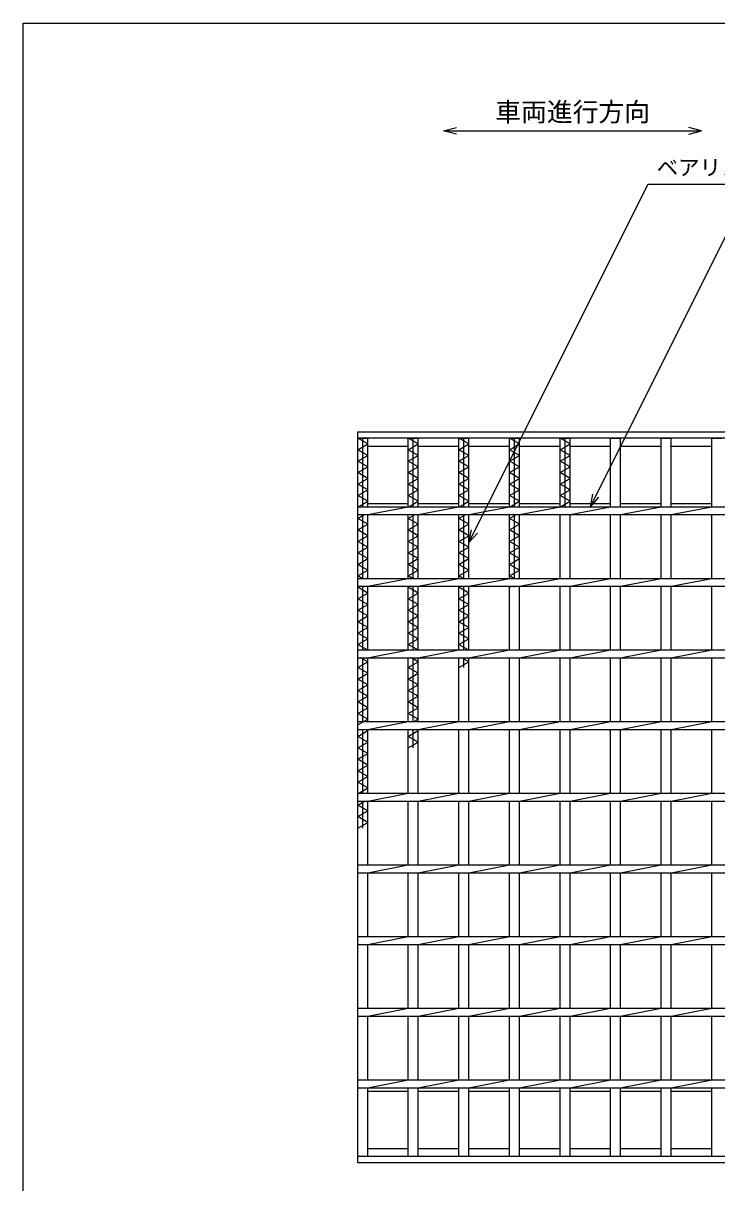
# Model space of a CAD drawing. Units: millimetres, scale not verified. Extents: x -1092 to 1039, y -770 to 632.
# Drawn here: x -1037 to -553, y -177 to 632 of the extents above; entities that cross this region are included whole.
import ezdxf
from ezdxf.enums import TextEntityAlignment as Align

# ---------------------------------------------------------------- set-up
doc = ezdxf.new("R2010")
doc.units = ezdxf.units.MM
doc.header["$LTSCALE"] = 6
for name, color, linetype, lineweight in [('0_2', 150, 'Continuous', 25), ('16', 3, 'Continuous', 25), ('22', 4, 'Continuous', 25)]:
    doc.layers.add(name, color=color, linetype=linetype, lineweight=lineweight)
doc.styles.add('ベクトル', font='')
doc.styles.get('ベクトル').set_extended_font_data('ベクトル')

msp = doc.modelspace()

# ---------------------------------------------------------------- linework, layer by layer
at = {"layer": '0_2'}
for p, q in [((-1037.4, -687.9), (-1037.4, 632.1)), ((-1037.4, 632.1), (1038.6, 632.1))]:
    msp.add_line(p, q, dxfattribs=at)
at = {"layer": '16'}
for p, q in [((-804, 347), (-303, 347)), ((-804, 342.5), (-804, 347)), ((-303, 342.5), (-804, 342.5)), ((-804, -158.5), (-804, 342.5)), ((-804, 342.5), (-797, 342.5)), ((-797, 338.5), (-804, 342.5)), ((-800.5, 294.75), (-800.5, 342.5)), ((-797, 294.75), (-797, 342.5)), ((-768.7, 294.75), (-768.7, 342.5)), ((-768.7, 342.5), (-761.7, 342.5)), ((-761.7, 338.5), (-768.7, 342.5)), ((-765.2, 294.75), (-765.2, 342.5)), ((-761.7, 294.75), (-761.7, 342.5)), ((-733.4, 294.75), (-733.4, 342.5)), ((-733.4, 342.5), (-726.4, 342.5)), ((-726.4, 338.5), (-733.4, 342.5)), ((-729.9, 294.75), (-729.9, 342.5)), ((-726.4, 294.75), (-726.4, 342.5)), ((-698.1, 294.75), (-698.1, 342.5)), ((-698.1, 342.5), (-691.1, 342.5)), ((-691.1, 338.5), (-698.1, 342.5)), ((-694.6, 294.75), (-694.6, 342.5)), ((-691.1, 294.75), (-691.1, 342.5)), ((-662.8, 294.75), (-662.8, 342.5)), ((-662.8, 342.5), (-655.8, 342.5)), ((-655.8, 338.5), (-662.8, 342.5)), ((-659.3, 294.75), (-659.3, 342.5)), ((-655.8, 294.75), (-655.8, 342.5)), ((-627.5, 294.75), (-627.5, 342.5)), ((-627.5, 342.5), (-620.5, 342.5)), ((-620.5, 294.75), (-620.5, 342.5)), ((-592.2, 294.75), (-592.2, 342.5)), ((-592.2, 342.5), (-585.2, 342.5)), ((-585.2, 294.75), (-585.2, 342.5)), ((-556.9, 294.75), (-556.9, 342.5)), ((-556.9, 342.5), (-549.9, 342.5)), ((-804, 334.5), (-797, 338.5)), ((-797, 330.5), (-804, 334.5)), ((-797, 337), (-768.7, 337)), ((-768.7, 334.5), (-761.7, 338.5)), ((-761.7, 330.5), (-768.7, 334.5)), ((-761.7, 337), (-733.4, 337)), ((-733.4, 334.5), (-726.4, 338.5)), ((-726.4, 330.5), (-733.4, 334.5)), ((-726.4, 337), (-698.1, 337)), ((-698.1, 334.5), (-691.1, 338.5)), ((-691.1, 330.5), (-698.1, 334.5)), ((-691.1, 337), (-662.8, 337)), ((-662.8, 334.5), (-655.8, 338.5)), ((-655.8, 330.5), (-662.8, 334.5)), ((-655.8, 337), (-627.5, 337)), ((-620.5, 337), (-592.2, 337)), ((-585.2, 337), (-556.9, 337)), ((-804, 326.5), (-797, 330.5)), ((-797, 322.5), (-804, 326.5)), ((-768.7, 326.5), (-761.7, 330.5)), ((-761.7, 322.5), (-768.7, 326.5)), ((-733.4, 326.5), (-726.4, 330.5)), ((-726.4, 322.5), (-733.4, 326.5)), ((-698.1, 326.5), (-691.1, 330.5)), ((-691.1, 322.5), (-698.1, 326.5)), ((-662.8, 326.5), (-655.8, 330.5)), ((-655.8, 322.5), (-662.8, 326.5)), ((-804, 318.5), (-797, 322.5)), ((-797, 314.5), (-804, 318.5)), ((-768.7, 318.5), (-761.7, 322.5)), ((-761.7, 314.5), (-768.7, 318.5)), ((-733.4, 318.5), (-726.4, 322.5)), ((-726.4, 314.5), (-733.4, 318.5)), ((-698.1, 318.5), (-691.1, 322.5)), ((-691.1, 314.5), (-698.1, 318.5)), ((-662.8, 318.5), (-655.8, 322.5)), ((-655.8, 314.5), (-662.8, 318.5)), ((-804, 310.5), (-797, 314.5)), ((-797, 306.5), (-804, 310.5)), ((-768.7, 310.5), (-761.7, 314.5)), ((-761.7, 306.5), (-768.7, 310.5)), ((-733.4, 310.5), (-726.4, 314.5)), ((-726.4, 306.5), (-733.4, 310.5)), ((-698.1, 310.5), (-691.1, 314.5)), ((-691.1, 306.5), (-698.1, 310.5)), ((-662.8, 310.5), (-655.8, 314.5)), ((-655.8, 306.5), (-662.8, 310.5)), ((-804, 302.5), (-797, 306.5)), ((-797, 298.5), (-804, 302.5)), ((-768.7, 302.5), (-761.7, 306.5)), ((-761.7, 298.5), (-768.7, 302.5)), ((-733.4, 302.5), (-726.4, 306.5)), ((-726.4, 298.5), (-733.4, 302.5)), ((-698.1, 302.5), (-691.1, 306.5)), ((-691.1, 298.5), (-698.1, 302.5)), ((-662.8, 302.5), (-655.8, 306.5)), ((-655.8, 298.5), (-662.8, 302.5)), ((-804, 294.5), (-797, 298.5)), ((-804, 294.75), (-303, 294.75)), ((-804, 289.25), (-804, 294.75)), ((-797, 297), (-768.7, 297)), ((-797, 289.25), (-768.7, 294.75)), ((-768.263, 294.75), (-761.7, 298.5)), ((-761.7, 297), (-733.4, 297)), ((-761.7, 289.25), (-733.4, 294.75)), ((-732.962, 294.75), (-726.4, 298.5)), ((-726.4, 297), (-698.1, 297)), ((-726.4, 289.25), (-698.1, 294.75)), ((-697.662, 294.75), (-691.1, 298.5)), ((-691.1, 297), (-662.8, 297)), ((-691.1, 289.25), (-662.8, 294.75)), ((-662.362, 294.75), (-655.8, 298.5)), ((-655.8, 297), (-627.5, 297)), ((-655.8, 289.25), (-627.5, 294.75)), ((-620.5, 297), (-592.2, 297)), ((-620.5, 289.25), (-592.2, 294.75)), ((-585.2, 297), (-556.9, 297)), ((-585.2, 289.25), (-556.9, 294.75)), ((-804, 289.25), (-303, 289.25)), ((-804, 286.5), (-799.187, 289.25)), ((-797, 282.5), (-804, 286.5)), ((-800.5, 244.75), (-800.5, 289.25)), ((-797, 244.75), (-797, 289.25)), ((-768.7, 244.75), (-768.7, 289.25)), ((-768.7, 286.5), (-763.888, 289.25)), ((-761.7, 282.5), (-768.7, 286.5)), ((-765.2, 244.75), (-765.2, 289.25)), ((-761.7, 244.75), (-761.7, 289.25)), ((-733.4, 244.75), (-733.4, 289.25)), ((-733.4, 286.5), (-728.587, 289.25)), ((-726.4, 282.5), (-733.4, 286.5)), ((-729.9, 244.75), (-729.9, 289.25)), ((-726.4, 244.75), (-726.4, 289.25)), ((-698.1, 244.75), (-698.1, 289.25)), ((-698.1, 286.5), (-693.287, 289.25)), ((-691.1, 282.5), (-698.1, 286.5)), ((-694.6, 244.75), (-694.6, 289.25)), ((-691.1, 244.75), (-691.1, 289.25)), ((-662.8, 244.75), (-662.8, 289.25)), ((-655.8, 244.75), (-655.8, 289.25)), ((-627.5, 244.75), (-627.5, 289.25)), ((-620.5, 244.75), (-620.5, 289.25)), ((-592.2, 244.75), (-592.2, 289.25)), ((-585.2, 244.75), (-585.2, 289.25)), ((-556.9, 244.75), (-556.9, 289.25)), ((-804, 278.5), (-797, 282.5)), ((-797, 274.5), (-804, 278.5)), ((-768.7, 278.5), (-761.7, 282.5)), ((-761.7, 274.5), (-768.7, 278.5)), ((-733.4, 278.5), (-726.4, 282.5)), ((-726.4, 274.5), (-733.4, 278.5)), ((-698.1, 278.5), (-691.1, 282.5)), ((-691.1, 274.5), (-698.1, 278.5)), ((-804, 270.5), (-797, 274.5)), ((-797, 266.5), (-804, 270.5)), ((-768.7, 270.5), (-761.7, 274.5)), ((-761.7, 266.5), (-768.7, 270.5)), ((-733.4, 270.5), (-726.4, 274.5)), ((-726.4, 266.5), (-733.4, 270.5)), ((-698.1, 270.5), (-691.1, 274.5)), ((-691.1, 266.5), (-698.1, 270.5)), ((-804, 262.5), (-797, 266.5)), ((-797, 258.5), (-804, 262.5)), ((-768.7, 262.5), (-761.7, 266.5)), ((-761.7, 258.5), (-768.7, 262.5)), ((-733.4, 262.5), (-726.4, 266.5)), ((-726.4, 258.5), (-733.4, 262.5)), ((-698.1, 262.5), (-691.1, 266.5)), ((-691.1, 258.5), (-698.1, 262.5)), ((-804, 254.5), (-797, 258.5)), ((-797, 250.5), (-804, 254.5)), ((-768.7, 254.5), (-761.7, 258.5)), ((-761.7, 250.5), (-768.7, 254.5)), ((-733.4, 254.5), (-726.4, 258.5)), ((-726.4, 250.5), (-733.4, 254.5)), ((-698.1, 254.5), (-691.1, 258.5)), ((-691.1, 250.5), (-698.1, 254.5)), ((-804, 246.5), (-797, 250.5)), ((-800.937, 244.75), (-804, 246.5)), ((-804, 244.75), (-303, 244.75)), ((-804, 239.25), (-804, 244.75)), ((-797, 239.25), (-768.7, 244.75)), ((-768.7, 246.5), (-761.7, 250.5)), ((-765.638, 244.75), (-768.7, 246.5)), ((-761.7, 239.25), (-733.4, 244.75)), ((-733.4, 246.5), (-726.4, 250.5)), ((-730.337, 244.75), (-733.4, 246.5)), ((-726.4, 239.25), (-698.1, 244.75)), ((-698.1, 246.5), (-691.1, 250.5)), ((-695.037, 244.75), (-698.1, 246.5)), ((-691.1, 239.25), (-662.8, 244.75)), ((-655.8, 239.25), (-627.5, 244.75)), ((-620.5, 239.25), (-592.2, 244.75)), ((-585.2, 239.25), (-556.9, 244.75)), ((-804, 239.25), (-303, 239.25)), ((-804, 238.5), (-802.687, 239.25)), ((-797, 234.5), (-804, 238.5)), ((-800.5, 194.75), (-800.5, 239.25)), ((-797, 194.75), (-797, 239.25)), ((-768.7, 194.75), (-768.7, 239.25)), ((-768.7, 238.5), (-767.388, 239.25)), ((-761.7, 234.5), (-768.7, 238.5)), ((-765.2, 194.75), (-765.2, 239.25)), ((-761.7, 194.75), (-761.7, 239.25)), ((-733.4, 194.75), (-733.4, 239.25)), ((-733.4, 238.5), (-732.087, 239.25)), ((-726.4, 234.5), (-733.4, 238.5)), ((-729.9, 194.75), (-729.9, 239.25)), ((-726.4, 194.75), (-726.4, 239.25)), ((-698.1, 194.75), (-698.1, 239.25)), ((-698.1, 238.5), (-696.787, 239.25)), ((-694.6, 238.5), (-694.6, 239.25)), ((-691.1, 194.75), (-691.1, 239.25)), ((-662.8, 194.75), (-662.8, 239.25)), ((-655.8, 194.75), (-655.8, 239.25)), ((-627.5, 194.75), (-627.5, 239.25)), ((-620.5, 194.75), (-620.5, 239.25)), ((-592.2, 194.75), (-592.2, 239.25)), ((-585.2, 194.75), (-585.2, 239.25)), ((-556.9, 194.75), (-556.9, 239.25)), ((-804, 230.5), (-797, 234.5)), ((-797, 226.5), (-804, 230.5)), ((-768.7, 230.5), (-761.7, 234.5)), ((-761.7, 226.5), (-768.7, 230.5)), ((-733.4, 230.5), (-726.4, 234.5)), ((-726.4, 226.5), (-733.4, 230.5)), ((-804, 222.5), (-797, 226.5)), ((-797, 218.5), (-804, 222.5)), ((-804, 214.5), (-797, 218.5)), ((-768.7, 222.5), (-761.7, 226.5)), ((-761.7, 218.5), (-768.7, 222.5)), ((-768.7, 214.5), (-761.7, 218.5)), ((-733.4, 222.5), (-726.4, 226.5)), ((-726.4, 218.5), (-733.4, 222.5)), ((-733.4, 214.5), (-726.4, 218.5)), ((-797, 210.5), (-804, 214.5)), ((-804, 206.5), (-797, 210.5)), ((-761.7, 210.5), (-768.7, 214.5)), ((-768.7, 206.5), (-761.7, 210.5)), ((-726.4, 210.5), (-733.4, 214.5)), ((-733.4, 206.5), (-726.4, 210.5)), ((-797, 202.5), (-804, 206.5)), ((-804, 198.5), (-797, 202.5)), ((-761.7, 202.5), (-768.7, 206.5)), ((-768.7, 198.5), (-761.7, 202.5)), ((-726.4, 202.5), (-733.4, 206.5)), ((-733.4, 198.5), (-726.4, 202.5)), ((-797.437, 194.75), (-804, 198.5)), ((-804, 194.75), (-303, 194.75)), ((-804, 189.25), (-804, 194.75)), ((-797, 189.25), (-768.7, 194.75)), ((-762.138, 194.75), (-768.7, 198.5)), ((-761.7, 189.25), (-733.4, 194.75)), ((-726.837, 194.75), (-733.4, 198.5)), ((-726.4, 189.25), (-698.1, 194.75)), ((-691.1, 189.25), (-662.8, 194.75)), ((-655.8, 189.25), (-627.5, 194.75)), ((-620.5, 189.25), (-592.2, 194.75)), ((-585.2, 189.25), (-556.9, 194.75)), ((-804, 189.25), (-303, 189.25)), ((-804, 182.5), (-797, 186.5)), ((-797, 186.5), (-801.812, 189.25)), ((-800.5, 144.75), (-800.5, 189.25)), ((-797, 144.75), (-797, 189.25)), ((-768.7, 144.75), (-768.7, 189.25)), ((-768.7, 182.5), (-761.7, 186.5)), ((-761.7, 186.5), (-766.513, 189.25)), ((-765.2, 144.75), (-765.2, 189.25)), ((-761.7, 144.75), (-761.7, 189.25)), ((-733.4, 144.75), (-733.4, 189.25)), ((-733.4, 182.5), (-726.4, 186.5)), ((-726.4, 186.5), (-731.212, 189.25)), ((-729.9, 182.5), (-729.9, 189.25)), ((-726.4, 144.75), (-726.4, 189.25)), ((-698.1, 144.75), (-698.1, 189.25)), ((-691.1, 144.75), (-691.1, 189.25)), ((-662.8, 144.75), (-662.8, 189.25)), ((-655.8, 144.75), (-655.8, 189.25)), ((-627.5, 144.75), (-627.5, 189.25)), ((-620.5, 144.75), (-620.5, 189.25)), ((-592.2, 144.75), (-592.2, 189.25)), ((-585.2, 144.75), (-585.2, 189.25)), ((-556.9, 144.75), (-556.9, 189.25)), ((-797, 178.5), (-804, 182.5)), ((-804, 174.5), (-797, 178.5)), ((-761.7, 178.5), (-768.7, 182.5)), ((-768.7, 174.5), (-761.7, 178.5)), ((-797, 170.5), (-804, 174.5)), ((-804, 166.5), (-797, 170.5)), ((-761.7, 170.5), (-768.7, 174.5)), ((-768.7, 166.5), (-761.7, 170.5)), ((-797, 162.5), (-804, 166.5)), ((-804, 158.5), (-797, 162.5)), ((-761.7, 162.5), (-768.7, 166.5)), ((-768.7, 158.5), (-761.7, 162.5)), ((-797, 154.5), (-804, 158.5)), ((-804, 150.5), (-797, 154.5)), ((-761.7, 154.5), (-768.7, 158.5)), ((-768.7, 150.5), (-761.7, 154.5)), ((-797, 146.5), (-804, 150.5)), ((-804, 142.5), (-797, 146.5)), ((-761.7, 146.5), (-768.7, 150.5)), ((-764.763, 144.75), (-761.7, 146.5)), ((-804, 144.75), (-303, 144.75)), ((-804, 139.25), (-804, 144.75)), ((-804, 139.25), (-303, 139.25)), ((-804, 134.5), (-797, 138.5)), ((-800.5, 94.75), (-800.5, 139.25)), ((-797, 138.5), (-798.312, 139.25)), ((-797, 139.25), (-768.7, 144.75)), ((-797, 94.75), (-797, 139.25)), ((-768.7, 94.75), (-768.7, 139.25)), ((-768.7, 134.5), (-761.7, 138.5)), ((-765.2, 126.5), (-765.2, 139.25)), ((-761.7, 138.5), (-763.013, 139.25)), ((-761.7, 139.25), (-733.4, 144.75)), ((-761.7, 94.75), (-761.7, 139.25)), ((-733.4, 94.75), (-733.4, 139.25)), ((-726.4, 139.25), (-698.1, 144.75)), ((-726.4, 94.75), (-726.4, 139.25)), ((-698.1, 94.75), (-698.1, 139.25)), ((-691.1, 139.25), (-662.8, 144.75)), ((-691.1, 94.75), (-691.1, 139.25)), ((-662.8, 94.75), (-662.8, 139.25)), ((-655.8, 139.25), (-627.5, 144.75)), ((-655.8, 94.75), (-655.8, 139.25)), ((-627.5, 94.75), (-627.5, 139.25)), ((-620.5, 139.25), (-592.2, 144.75)), ((-620.5, 94.75), (-620.5, 139.25)), ((-592.2, 94.75), (-592.2, 139.25)), ((-585.2, 139.25), (-556.9, 144.75)), ((-585.2, 94.75), (-585.2, 139.25)), ((-556.9, 94.75), (-556.9, 139.25)), ((-797, 130.5), (-804, 134.5)), ((-804, 126.5), (-797, 130.5)), ((-761.7, 130.5), (-768.7, 134.5)), ((-768.7, 126.5), (-761.7, 130.5)), ((-797, 122.5), (-804, 126.5)), ((-804, 118.5), (-797, 122.5)), ((-797, 114.5), (-804, 118.5)), ((-804, 110.5), (-797, 114.5)), ((-797, 106.5), (-804, 110.5)), ((-804, 102.5), (-797, 106.5)), ((-797, 98.5), (-804, 102.5)), ((-804, 94.5), (-797, 98.5)), ((-804, 94.75), (-303, 94.75)), ((-804, 89.25), (-804, 94.75)), ((-804, 89.25), (-303, 89.25)), ((-804, 86.5), (-799.187, 89.25)), ((-800.5, 70.5), (-800.5, 89.25)), ((-797, 89.25), (-768.7, 94.75)), ((-797, 44.75), (-797, 89.25)), ((-768.7, 44.75), (-768.7, 89.25)), ((-761.7, 89.25), (-733.4, 94.75)), ((-761.7, 44.75), (-761.7, 89.25)), ((-733.4, 44.75), (-733.4, 89.25)), ((-726.4, 89.25), (-698.1, 94.75)), ((-726.4, 44.75), (-726.4, 89.25)), ((-698.1, 44.75), (-698.1, 89.25)), ((-691.1, 89.25), (-662.8, 94.75)), ((-691.1, 44.75), (-691.1, 89.25)), ((-662.8, 44.75), (-662.8, 89.25)), ((-655.8, 89.25), (-627.5, 94.75)), ((-655.8, 44.75), (-655.8, 89.25)), ((-627.5, 44.75), (-627.5, 89.25)), ((-620.5, 89.25), (-592.2, 94.75)), ((-620.5, 44.75), (-620.5, 89.25)), ((-592.2, 44.75), (-592.2, 89.25)), ((-585.2, 89.25), (-556.9, 94.75)), ((-585.2, 44.75), (-585.2, 89.25)), ((-556.9, 44.75), (-556.9, 89.25)), ((-797, 82.5), (-804, 86.5)), ((-804, 78.5), (-797, 82.5)), ((-797, 74.5), (-804, 78.5)), ((-804, 70.5), (-797, 74.5)), ((-804, 44.75), (-303, 44.75)), ((-804, 39.25), (-804, 44.75)), ((-797, 39.25), (-768.7, 44.75)), ((-761.7, 39.25), (-733.4, 44.75)), ((-726.4, 39.25), (-698.1, 44.75)), ((-691.1, 39.25), (-662.8, 44.75)), ((-655.8, 39.25), (-627.5, 44.75)), ((-620.5, 39.25), (-592.2, 44.75)), ((-585.2, 39.25), (-556.9, 44.75)), ((-804, 39.25), (-303, 39.25)), ((-797, -5.25), (-797, 39.25)), ((-768.7, -5.25), (-768.7, 39.25)), ((-761.7, -5.25), (-761.7, 39.25)), ((-733.4, -5.25), (-733.4, 39.25)), ((-726.4, -5.25), (-726.4, 39.25)), ((-698.1, -5.25), (-698.1, 39.25)), ((-691.1, -5.25), (-691.1, 39.25)), ((-662.8, -5.25), (-662.8, 39.25)), ((-655.8, -5.25), (-655.8, 39.25)), ((-627.5, -5.25), (-627.5, 39.25)), ((-620.5, -5.25), (-620.5, 39.25)), ((-592.2, -5.25), (-592.2, 39.25)), ((-585.2, -5.25), (-585.2, 39.25)), ((-556.9, -5.25), (-556.9, 39.25)), ((-804, -5.25), (-303, -5.25)), ((-804, -10.75), (-804, -5.25)), ((-797, -10.75), (-768.7, -5.25)), ((-761.7, -10.75), (-733.4, -5.25)), ((-726.4, -10.75), (-698.1, -5.25)), ((-691.1, -10.75), (-662.8, -5.25)), ((-655.8, -10.75), (-627.5, -5.25)), ((-620.5, -10.75), (-592.2, -5.25)), ((-585.2, -10.75), (-556.9, -5.25)), ((-804, -10.75), (-303, -10.75)), ((-797, -55.25), (-797, -10.75)), ((-768.7, -55.25), (-768.7, -10.75)), ((-761.7, -55.25), (-761.7, -10.75)), ((-733.4, -55.25), (-733.4, -10.75)), ((-726.4, -55.25), (-726.4, -10.75)), ((-698.1, -55.25), (-698.1, -10.75)), ((-691.1, -55.25), (-691.1, -10.75)), ((-662.8, -55.25), (-662.8, -10.75)), ((-655.8, -55.25), (-655.8, -10.75)), ((-627.5, -55.25), (-627.5, -10.75)), ((-620.5, -55.25), (-620.5, -10.75)), ((-592.2, -55.25), (-592.2, -10.75)), ((-585.2, -55.25), (-585.2, -10.75)), ((-556.9, -55.25), (-556.9, -10.75)), ((-804, -55.25), (-303, -55.25)), ((-804, -60.75), (-804, -55.25)), ((-797, -60.75), (-768.7, -55.25)), ((-761.7, -60.75), (-733.4, -55.25)), ((-726.4, -60.75), (-698.1, -55.25)), ((-691.1, -60.75), (-662.8, -55.25)), ((-655.8, -60.75), (-627.5, -55.25)), ((-620.5, -60.75), (-592.2, -55.25)), ((-585.2, -60.75), (-556.9, -55.25)), ((-804, -60.75), (-303, -60.75)), ((-797, -105.25), (-797, -60.75)), ((-768.7, -105.25), (-768.7, -60.75)), ((-761.7, -105.25), (-761.7, -60.75)), ((-733.4, -105.25), (-733.4, -60.75)), ((-726.4, -105.25), (-726.4, -60.75)), ((-698.1, -105.25), (-698.1, -60.75)), ((-691.1, -105.25), (-691.1, -60.75)), ((-662.8, -105.25), (-662.8, -60.75)), ((-655.8, -105.25), (-655.8, -60.75)), ((-627.5, -105.25), (-627.5, -60.75)), ((-620.5, -105.25), (-620.5, -60.75)), ((-592.2, -105.25), (-592.2, -60.75)), ((-585.2, -105.25), (-585.2, -60.75)), ((-556.9, -105.25), (-556.9, -60.75)), ((-804, -105.25), (-303, -105.25)), ((-804, -110.75), (-804, -105.25)), ((-804, -110.75), (-303, -110.75)), ((-797, -110.75), (-768.7, -105.25)), ((-797, -158.5), (-797, -110.75)), ((-797, -113), (-768.7, -113)), ((-768.7, -158.5), (-768.7, -110.75)), ((-761.7, -110.75), (-733.4, -105.25)), ((-761.7, -158.5), (-761.7, -110.75)), ((-761.7, -113), (-733.4, -113)), ((-733.4, -158.5), (-733.4, -110.75)), ((-726.4, -110.75), (-698.1, -105.25)), ((-726.4, -158.5), (-726.4, -110.75)), ((-726.4, -113), (-698.1, -113)), ((-698.1, -158.5), (-698.1, -110.75)), ((-691.1, -110.75), (-662.8, -105.25)), ((-691.1, -158.5), (-691.1, -110.75)), ((-691.1, -113), (-662.8, -113)), ((-662.8, -158.5), (-662.8, -110.75)), ((-655.8, -110.75), (-627.5, -105.25)), ((-655.8, -158.5), (-655.8, -110.75)), ((-655.8, -113), (-627.5, -113)), ((-627.5, -158.5), (-627.5, -110.75)), ((-620.5, -110.75), (-592.2, -105.25)), ((-620.5, -158.5), (-620.5, -110.75)), ((-620.5, -113), (-592.2, -113)), ((-592.2, -158.5), (-592.2, -110.75)), ((-585.2, -110.75), (-556.9, -105.25)), ((-585.2, -158.5), (-585.2, -110.75)), ((-585.2, -113), (-556.9, -113)), ((-556.9, -158.5), (-556.9, -110.75)), ((-797, -153), (-768.7, -153)), ((-761.7, -153), (-733.4, -153)), ((-726.4, -153), (-698.1, -153)), ((-691.1, -153), (-662.8, -153)), ((-655.8, -153), (-627.5, -153)), ((-620.5, -153), (-592.2, -153)), ((-585.2, -153), (-556.9, -153)), ((-804, -158.5), (-303, -158.5)), ((-804, -163), (-804, -158.5)), ((-804, -158.5), (-797, -158.5)), ((-768.7, -158.5), (-761.7, -158.5)), ((-733.4, -158.5), (-726.4, -158.5)), ((-698.1, -158.5), (-691.1, -158.5)), ((-662.8, -158.5), (-655.8, -158.5)), ((-627.5, -158.5), (-620.5, -158.5)), ((-592.2, -158.5), (-585.2, -158.5)), ((-556.9, -158.5), (-549.9, -158.5)), ((-303, -163), (-804, -163))]:
    msp.add_line(p, q, dxfattribs=at)
at = {"layer": '22'}
for p, q in [((-744, 557), (-735, 559.4)), ((-564, 557), (-573, 559.4)), ((-735, 554.6), (-744, 557)), ((-744, 557), (-564, 557)), ((-573, 554.6), (-564, 557)), ((-726.4, 269.75), (-601.4, 519.75)), ((-601.4, 519.75), (-325.4, 519.75)), ((-641.65, 294.75), (-542.775, 492.5)), ((-641.65, 294.75), (-639.85, 303.51)), ((-641.65, 294.75), (-635.65, 301.35)), ((-726.4, 269.75), (-724.6, 278.51)), ((-726.4, 269.75), (-720.4, 276.35))]:
    msp.add_line(p, q, dxfattribs=at)

# ---------------------------------------------------------------- texts
at = {"layer": '22', "color": 2, "style": 'ベクトル'}
for s, height, p in [('車両進行方向', 13.2, (-708, 570.2)), ('ベアリングバー：', 11, (-595.4, 531.45))]:
    msp.add_text(s, height=height, dxfattribs=at).set_placement(p, align=Align.MIDDLE_LEFT)

doc.saveas('drawing.dxf')
